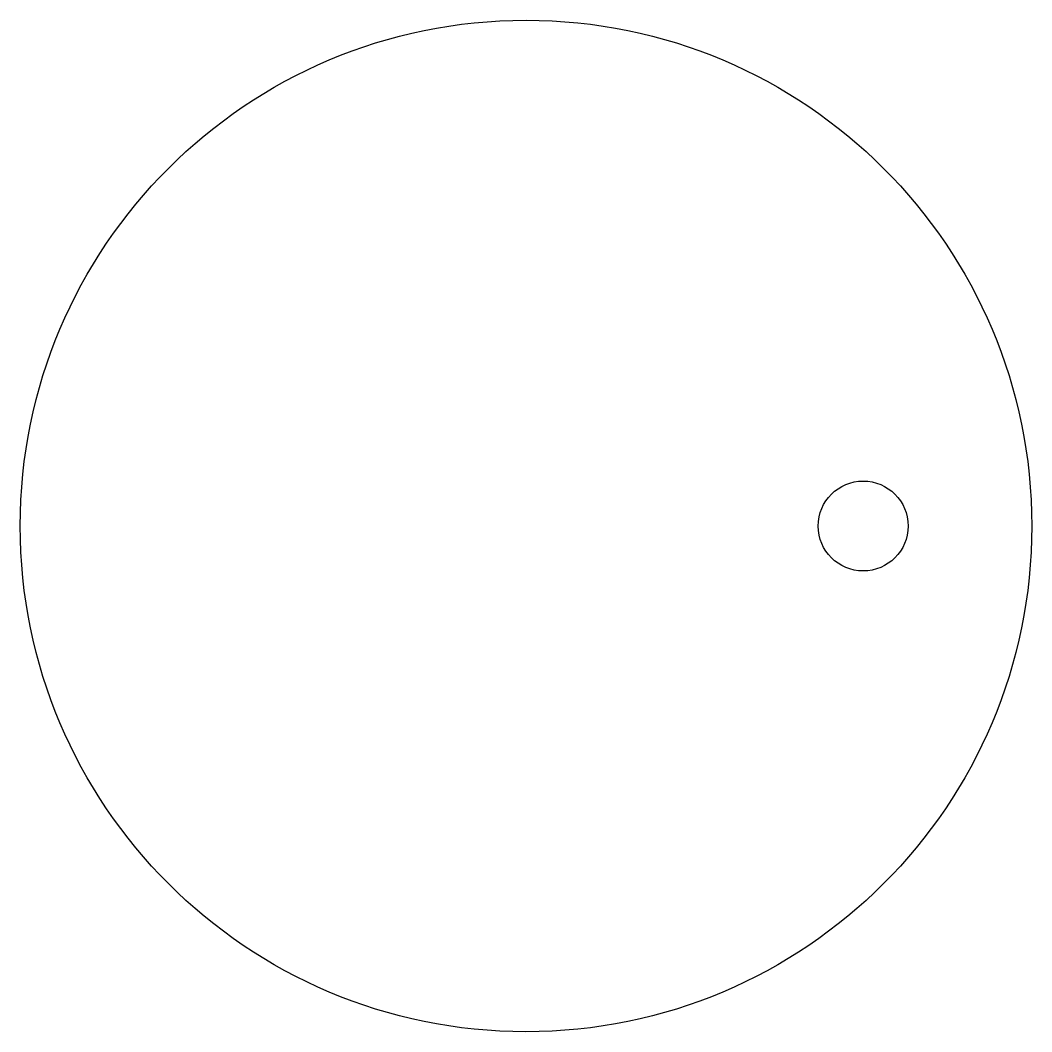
# Model space of a CAD drawing. Header units: millimetres. Extents: x -45 to 45, y -45 to 45.
import ezdxf

# ---------------------------------------------------------------- set-up
doc = ezdxf.new("R2010")
doc.units = ezdxf.units.MM
doc.layers.add('HOLE', color=1, linetype='CONTINUOUS')
doc.layers.add('OUTLINE', color=7, linetype='CONTINUOUS')

msp = doc.modelspace()

# ---------------------------------------------------------------- linework, layer by layer
at = {"layer": 'HOLE'}
msp.add_circle((30, 0), 4, dxfattribs=at)
at = {"layer": 'OUTLINE'}
msp.add_circle((0, 0), 45, dxfattribs=at)

doc.saveas('drawing.dxf')
